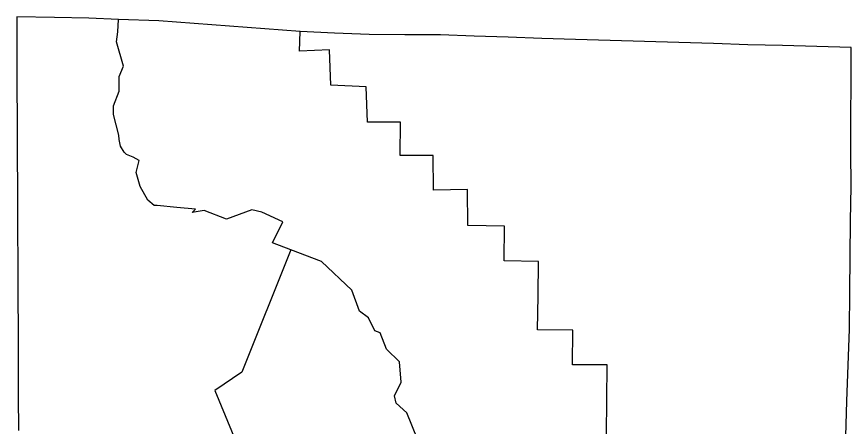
# Model space of a CAD drawing. Extents: x 6376870 to 6544053, y 1818313 to 2076828.
# Drawn here: x 6459868 to 6491771, y 1894475 to 1910173 of the extents above; entities that cross this region are included whole.
import ezdxf

# ---------------------------------------------------------------- set-up
doc = ezdxf.new("R2010")
doc.units = 21
for name, color, linetype in [('PLSS_QQ', 8, 'Continuous'), ('PLSS_SECTION', 7, 'Continuous'), ('PLSS_TWP', 7, 'Continuous')]:
    doc.layers.add(name, color=color, linetype=linetype)

msp = doc.modelspace()

# ---------------------------------------------------------------- linework, layer by layer
at = {"layer": 'PLSS_QQ'}
for points in [[(6461308, 1910140), (6459868, 1910173), (6459874, 1908854), (6459879, 1907535), (6459885, 1906216), (6459887, 1905795), (6459891, 1904897), (6459896, 1903578), (6459902, 1902259), (6459904, 1901839), (6459907, 1900940), (6459909, 1900564), (6459911, 1900073), (6459913, 1899621), (6459914, 1899338), (6459919, 1898304), (6459924, 1896987), (6459927, 1896447), (6459928, 1896056), (6459930, 1895670), (6459936, 1894353)], [(6475190, 1894023), (6474777, 1895023), (6474372, 1895397), (6474310, 1895677), (6474564, 1896205), (6474497, 1896974), (6474009, 1897459), (6473763, 1898084), (6473553, 1898159), (6473317, 1898664), (6472974, 1898909), (6472673, 1899717), (6471517, 1900811), (6470343, 1901257), (6469645, 1901522), (6470040, 1902336), (6469244, 1902695), (6468862, 1902794), (6467885, 1902437), (6467028, 1902758), (6466574, 1902690), (6466705, 1902819), (6465984, 1902872), (6465233, 1902954), (6465127, 1902951), (6464876, 1903164), (6464589, 1903686), (6464439, 1904221), (6464551, 1904670), (6464325, 1904807), (6464065, 1904903), (6463971, 1904995), (6463831, 1905219), (6463781, 1905479), (6463772, 1905643), (6463573, 1906438), (6463574, 1906769), (6463789, 1907323), (6463791, 1907885), (6463948, 1908285), (6463683, 1909207), (6463739, 1909600), (6463759, 1910068), (6462632, 1910112), (6461308, 1910140)], [(6475190, 1894023), (6474777, 1895023), (6474372, 1895397), (6474310, 1895677), (6474564, 1896205), (6474497, 1896974), (6474009, 1897459), (6473763, 1898084), (6473553, 1898159), (6473317, 1898664), (6472974, 1898909), (6472673, 1899717), (6471517, 1900811), (6470343, 1901257), (6468479, 1896580), (6467440, 1895885), (6469200, 1891620)]]:
    msp.add_lwpolyline(points, dxfattribs=at)
at = {"layer": 'PLSS_SECTION'}
msp.add_lwpolyline([(6482419, 1894212), (6482426, 1895511), (6482434, 1896862), (6481119, 1896866), (6481124, 1898189), (6479778, 1898199), (6479796, 1899507), (6479814, 1900814), (6478499, 1900841), (6478512, 1902159), (6477118, 1902186), (6477096, 1903570), (6475794, 1903546), (6475791, 1904869), (6474523, 1904862), (6474544, 1906145), (6473277, 1906138), (6473223, 1907488), (6471873, 1907551), (6471820, 1908901), (6470683, 1908859), (6470706, 1909603), (6465295, 1910008), (6463759, 1910068), (6462632, 1910112), (6461308, 1910140), (6459868, 1910173), (6459874, 1908854), (6459879, 1907535), (6459885, 1906216), (6459887, 1905795), (6459891, 1904897), (6459896, 1903578), (6459902, 1902259), (6459904, 1901839), (6459907, 1900940), (6459909, 1900564), (6459911, 1900073), (6459913, 1899621), (6459914, 1899338), (6459919, 1898304), (6459924, 1896987), (6459927, 1896447), (6459928, 1896056), (6459930, 1895670), (6459936, 1894353)], dxfattribs=at)
msp.add_lwpolyline([(6482419, 1894212), (6482426, 1895511), (6482434, 1896862), (6481119, 1896866), (6481124, 1898189), (6479778, 1898199), (6479796, 1899507), (6479814, 1900814), (6478499, 1900841), (6478512, 1902159), (6477118, 1902186), (6477096, 1903570), (6475794, 1903546), (6475791, 1904869), (6474523, 1904862), (6474544, 1906145), (6473277, 1906138), (6473223, 1907488), (6471873, 1907551), (6471820, 1908901), (6470683, 1908859), (6470706, 1909603), (6465295, 1910008), (6463759, 1910068), (6462632, 1910112), (6461308, 1910140), (6459868, 1910173), (6459874, 1908854), (6459879, 1907535), (6459885, 1906216), (6459887, 1905795), (6459891, 1904897), (6459896, 1903578), (6459902, 1902259), (6459904, 1901839), (6459907, 1900940), (6459909, 1900564), (6459911, 1900073), (6459913, 1899621), (6459914, 1899338), (6459919, 1898304), (6459924, 1896987), (6459927, 1896447), (6459928, 1896056), (6459930, 1895670), (6459936, 1894353)], dxfattribs=at)
at = {"layer": 'PLSS_TWP'}
msp.add_lwpolyline([(6491566, 1894130), (6491595, 1895468), (6491646, 1896849), (6491698, 1898231), (6491710, 1899625), (6491723, 1901019), (6491742, 1902357), (6491762, 1903696), (6491758, 1905012), (6491755, 1906328), (6491763, 1907658), (6491771, 1908989), (6490453, 1909027), (6489135, 1909065), (6487818, 1909103), (6486500, 1909142), (6485182, 1909180), (6483865, 1909219), (6482547, 1909257), (6481229, 1909296), (6479939, 1909340), (6478649, 1909385), (6477359, 1909430), (6476069, 1909475), (6474702, 1909480), (6473335, 1909486), (6472021, 1909545), (6470706, 1909603), (6465295, 1910008), (6463759, 1910068), (6462632, 1910112), (6461308, 1910140), (6459868, 1910173), (6459874, 1908854), (6459879, 1907535), (6459885, 1906216), (6459887, 1905795), (6459891, 1904897), (6459896, 1903578), (6459902, 1902259), (6459904, 1901839), (6459907, 1900940), (6459909, 1900564), (6459911, 1900073), (6459913, 1899621), (6459914, 1899338), (6459919, 1898304), (6459924, 1896987), (6459927, 1896447), (6459928, 1896056), (6459930, 1895670), (6459936, 1894353)], dxfattribs=at)
msp.add_lwpolyline([(6491566, 1894130), (6491595, 1895468), (6491646, 1896849), (6491698, 1898231), (6491710, 1899625), (6491723, 1901019), (6491742, 1902357), (6491762, 1903696), (6491758, 1905012), (6491755, 1906328), (6491763, 1907658), (6491771, 1908989), (6490453, 1909027), (6489135, 1909065), (6487818, 1909103), (6486500, 1909142), (6485182, 1909180), (6483865, 1909219), (6482547, 1909257), (6481229, 1909296), (6479939, 1909340), (6478649, 1909385), (6477359, 1909430), (6476069, 1909475), (6474702, 1909480), (6473335, 1909486), (6472021, 1909545), (6470706, 1909603), (6465295, 1910008), (6463759, 1910068), (6462632, 1910112), (6461308, 1910140), (6459868, 1910173), (6459874, 1908854), (6459879, 1907535), (6459885, 1906216), (6459887, 1905795), (6459891, 1904897), (6459896, 1903578), (6459902, 1902259), (6459904, 1901839), (6459907, 1900940), (6459909, 1900564), (6459911, 1900073), (6459913, 1899621), (6459914, 1899338), (6459919, 1898304), (6459924, 1896987), (6459927, 1896447), (6459928, 1896056), (6459930, 1895670), (6459936, 1894353)], dxfattribs=at)

doc.saveas('drawing.dxf')
